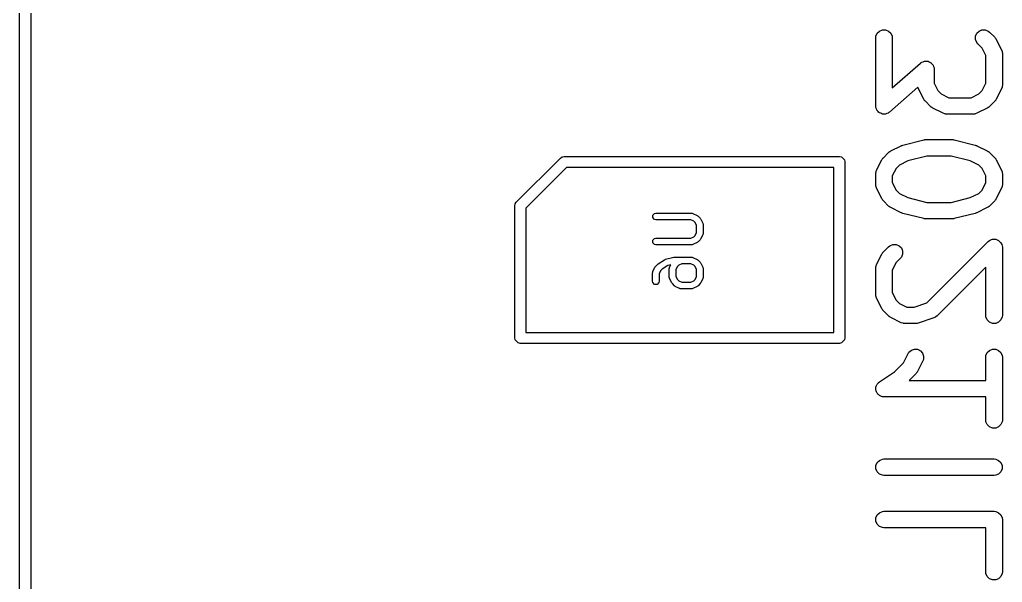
# Model space of a CAD drawing. Header units: inches. Extents: x -0.1 to 2.99, y 0.2 to 2.25.
# Drawn here: x 0.7319 to 1.0833, y 0.636 to 0.8375 of the extents above; entities that cross this region are included whole.
import ezdxf

# ---------------------------------------------------------------- set-up
doc = ezdxf.new("R2010")
doc.units = ezdxf.units.IN
doc.header["$MEASUREMENT"] = 0
doc.layers.add('BLACK', color=250, linetype='CONTINUOUS')

msp = doc.modelspace()

# ---------------------------------------------------------------- linework, layer by layer
at = {"layer": 'BLACK', "linetype": 'CONTINUOUS'}
for p, q in [((0.73189, 0.41403), (0.73189, 1.61482)), ((0.73583, 1.61285), (0.73583, 0.416)), ((1.03857, 0.83257), (1.03938, 0.83338)), ((1.03938, 0.83338), (1.04045, 0.83382)), ((1.04045, 0.83382), (1.0416, 0.83382)), ((1.0416, 0.83382), (1.04266, 0.83338)), ((1.04266, 0.83338), (1.04348, 0.83257)), ((1.07419, 0.83257), (1.075, 0.83338)), ((1.075, 0.83338), (1.07607, 0.83382)), ((1.07607, 0.83382), (1.07722, 0.83382)), ((1.07722, 0.83382), (1.07829, 0.83338)), ((1.07829, 0.83338), (1.07873, 0.83302)), ((1.07873, 0.83302), (1.08061, 0.83114)), ((1.03807, 0.83093), (1.03813, 0.8315)), ((1.03807, 0.80656), (1.03807, 0.83093)), ((1.03813, 0.8315), (1.03857, 0.83257)), ((1.04348, 0.83257), (1.04392, 0.8315)), ((1.04392, 0.8315), (1.04398, 0.83093)), ((1.04398, 0.83093), (1.04398, 0.81306)), ((1.07375, 0.8315), (1.07419, 0.83257)), ((1.07375, 0.83035), (1.07375, 0.8315)), ((1.07419, 0.82929), (1.07375, 0.83035)), ((1.08061, 0.83114), (1.08079, 0.83091)), ((1.08079, 0.83091), (1.08085, 0.83086)), ((1.08085, 0.83086), (1.08091, 0.83077)), ((1.08091, 0.83077), (1.08097, 0.83069)), ((1.08097, 0.83069), (1.081, 0.83062)), ((1.081, 0.83062), (1.08116, 0.83037)), ((1.08116, 0.83037), (1.08304, 0.82662)), ((1.07456, 0.82884), (1.07419, 0.82929)), ((1.07609, 0.8273), (1.07456, 0.82884)), ((1.07744, 0.82461), (1.07609, 0.8273)), ((1.08304, 0.82662), (1.08324, 0.82608)), ((1.08324, 0.82608), (1.08325, 0.82598)), ((1.08325, 0.82598), (1.08329, 0.82588)), ((1.055, 0.82239), (1.05545, 0.82258)), ((1.05545, 0.82258), (1.05555, 0.82258)), ((1.05555, 0.82258), (1.05564, 0.82261)), ((1.05564, 0.82261), (1.05612, 0.82258)), ((1.05612, 0.82258), (1.0566, 0.82258)), ((1.0566, 0.82258), (1.05669, 0.82254)), ((1.05669, 0.82254), (1.05679, 0.82253)), ((1.05679, 0.82253), (1.05722, 0.82232)), ((1.07744, 0.81475), (1.07744, 0.82461)), ((1.08329, 0.82588), (1.08335, 0.8253)), ((1.08335, 0.8253), (1.08335, 0.81406)), ((1.04398, 0.81306), (1.05408, 0.8219)), ((1.05408, 0.8219), (1.05433, 0.82208)), ((1.05433, 0.82208), (1.05438, 0.82213)), ((1.05438, 0.82213), (1.05443, 0.82216)), ((1.05443, 0.82216), (1.05455, 0.82224)), ((1.05455, 0.82224), (1.055, 0.82239)), ((1.05722, 0.82232), (1.05766, 0.82213)), ((1.05766, 0.82213), (1.05773, 0.82206)), ((1.05773, 0.82206), (1.05782, 0.82202)), ((1.05782, 0.82202), (1.05814, 0.82166)), ((1.05814, 0.82166), (1.05848, 0.82132)), ((1.05848, 0.82132), (1.05852, 0.82123)), ((1.05852, 0.82123), (1.05858, 0.82115)), ((1.05858, 0.82115), (1.05873, 0.8207)), ((1.05873, 0.8207), (1.05892, 0.82026)), ((1.05892, 0.82026), (1.05893, 0.82011)), ((1.05893, 0.82011), (1.05895, 0.82006)), ((1.05895, 0.82006), (1.05895, 0.81998)), ((1.05895, 0.81998), (1.05898, 0.81968)), ((1.05898, 0.81968), (1.05898, 0.81475)), ((1.05318, 0.81327), (1.04297, 0.80433)), ((1.05338, 0.81273), (1.05318, 0.81327)), ((1.05526, 0.80899), (1.05338, 0.81273)), ((1.05898, 0.81475), (1.06032, 0.81205)), ((1.06032, 0.81205), (1.06152, 0.81086)), ((1.0749, 0.81086), (1.07609, 0.81205)), ((1.07609, 0.81205), (1.07744, 0.81475)), ((1.08304, 0.81273), (1.08116, 0.80899)), ((1.08324, 0.81328), (1.08304, 0.81273)), ((1.08325, 0.81338), (1.08324, 0.81328)), ((1.08329, 0.81348), (1.08325, 0.81338)), ((1.08335, 0.81406), (1.08329, 0.81348)), ((1.05541, 0.80874), (1.05526, 0.80899)), ((1.05544, 0.80867), (1.05541, 0.80874)), ((1.05551, 0.80858), (1.05544, 0.80867)), ((1.05556, 0.8085), (1.05551, 0.80858)), ((1.05562, 0.80844), (1.05556, 0.8085)), ((1.05581, 0.80822), (1.05562, 0.80844)), ((1.06152, 0.81086), (1.06422, 0.80951)), ((1.06422, 0.80951), (1.0722, 0.80951)), ((1.0722, 0.80951), (1.0749, 0.81086)), ((1.08079, 0.80844), (1.08061, 0.80822)), ((1.08085, 0.8085), (1.08079, 0.80844)), ((1.08091, 0.80858), (1.08085, 0.8085)), ((1.08097, 0.80867), (1.08091, 0.80858)), ((1.081, 0.80874), (1.08097, 0.80867)), ((1.08116, 0.80899), (1.081, 0.80874)), ((1.0381, 0.80625), (1.03807, 0.80656)), ((1.0381, 0.80617), (1.0381, 0.80625)), ((1.03811, 0.80612), (1.0381, 0.80617)), ((1.03813, 0.80598), (1.03811, 0.80612)), ((1.03831, 0.80554), (1.03813, 0.80598)), ((1.03847, 0.80508), (1.03831, 0.80554)), ((1.03853, 0.80501), (1.03847, 0.80508)), ((1.03857, 0.80492), (1.03853, 0.80501)), ((1.03891, 0.80458), (1.03857, 0.80492)), ((1.05768, 0.80634), (1.05581, 0.80822)), ((1.05791, 0.80616), (1.05768, 0.80634)), ((1.05796, 0.8061), (1.05791, 0.80616)), ((1.05805, 0.80604), (1.05796, 0.8061)), ((1.05813, 0.80598), (1.05805, 0.80604)), ((1.0582, 0.80595), (1.05813, 0.80598)), ((1.05845, 0.80579), (1.0582, 0.80595)), ((1.0622, 0.80392), (1.05845, 0.80579)), ((1.07797, 0.80579), (1.07422, 0.80392)), ((1.07821, 0.80595), (1.07797, 0.80579)), ((1.07829, 0.80598), (1.07821, 0.80595)), ((1.07837, 0.80604), (1.07829, 0.80598)), ((1.07846, 0.8061), (1.07837, 0.80604)), ((1.07851, 0.80616), (1.07846, 0.8061)), ((1.07873, 0.80634), (1.07851, 0.80616)), ((1.08061, 0.80822), (1.07873, 0.80634)), ((1.03922, 0.80422), (1.03891, 0.80458)), ((1.03931, 0.80417), (1.03922, 0.80422)), ((1.03938, 0.8041), (1.03931, 0.80417)), ((1.03983, 0.80392), (1.03938, 0.8041)), ((1.04026, 0.8037), (1.03983, 0.80392)), ((1.04036, 0.8037), (1.04026, 0.8037)), ((1.04045, 0.80366), (1.04036, 0.8037)), ((1.04093, 0.80366), (1.04045, 0.80366)), ((1.04141, 0.80363), (1.04093, 0.80366)), ((1.0415, 0.80366), (1.04141, 0.80363)), ((1.0416, 0.80366), (1.0415, 0.80366)), ((1.04204, 0.80384), (1.0416, 0.80366)), ((1.0425, 0.804), (1.04204, 0.80384)), ((1.04261, 0.80408), (1.0425, 0.804)), ((1.04266, 0.8041), (1.04261, 0.80408)), ((1.04272, 0.80416), (1.04266, 0.8041)), ((1.04297, 0.80433), (1.04272, 0.80416)), ((1.06274, 0.80371), (1.0622, 0.80392)), ((1.06285, 0.8037), (1.06274, 0.80371)), ((1.06295, 0.80366), (1.06285, 0.8037)), ((1.06352, 0.8036), (1.06295, 0.80366)), ((1.0729, 0.8036), (1.06352, 0.8036)), ((1.07347, 0.80366), (1.0729, 0.8036)), ((1.07357, 0.8037), (1.07347, 0.80366)), ((1.07368, 0.80371), (1.07357, 0.8037)), ((1.07422, 0.80392), (1.07368, 0.80371)), ((1.04781, 0.79255), (1.05531, 0.79442)), ((1.05531, 0.79442), (1.05541, 0.79444)), ((1.05541, 0.79444), (1.05545, 0.79445)), ((1.05545, 0.79445), (1.05566, 0.79448)), ((1.05566, 0.79448), (1.05588, 0.79451)), ((1.05588, 0.79451), (1.05592, 0.7945)), ((1.05592, 0.7945), (1.05602, 0.79451)), ((1.05602, 0.79451), (1.0654, 0.79451)), ((1.0654, 0.79451), (1.0655, 0.7945)), ((1.0655, 0.7945), (1.06554, 0.79451)), ((1.06554, 0.79451), (1.06576, 0.79448)), ((1.06576, 0.79448), (1.06597, 0.79445)), ((1.06597, 0.79445), (1.06601, 0.79444)), ((1.06601, 0.79444), (1.06611, 0.79442)), ((1.06611, 0.79442), (1.07361, 0.79255)), ((1.04345, 0.79045), (1.0472, 0.79232)), ((1.0472, 0.79232), (1.04724, 0.79234)), ((1.04724, 0.79234), (1.04726, 0.79235)), ((1.04726, 0.79235), (1.0475, 0.79244)), ((1.0475, 0.79244), (1.04774, 0.79253)), ((1.04774, 0.79253), (1.04776, 0.79253)), ((1.04776, 0.79253), (1.04781, 0.79255)), ((1.07361, 0.79255), (1.07365, 0.79253)), ((1.07365, 0.79253), (1.07368, 0.79253)), ((1.07368, 0.79253), (1.07391, 0.79244)), ((1.07391, 0.79244), (1.07416, 0.79235)), ((1.07416, 0.79235), (1.07417, 0.79234)), ((1.07417, 0.79234), (1.07422, 0.79232)), ((1.07422, 0.79232), (1.07797, 0.79045)), ((0.90952, 0.77214), (0.92527, 0.78789)), ((0.92527, 0.78789), (0.92591, 0.78831)), ((0.92591, 0.78831), (0.92666, 0.78846)), ((0.92591, 0.78831), (0.92591, 0.78831)), ((0.92666, 0.78846), (1.02509, 0.78846)), ((1.02509, 0.78846), (1.02584, 0.78831)), ((1.02584, 0.78831), (1.02691, 0.78725)), ((1.04026, 0.78725), (1.04041, 0.7875)), ((1.04041, 0.7875), (1.04044, 0.78757)), ((1.04044, 0.78757), (1.04051, 0.78766)), ((1.04051, 0.78766), (1.04057, 0.78774)), ((1.04057, 0.78774), (1.04063, 0.7878)), ((1.04063, 0.7878), (1.04081, 0.78802)), ((1.04081, 0.78802), (1.04269, 0.7899)), ((1.04269, 0.7899), (1.04291, 0.79008)), ((1.04291, 0.79008), (1.04296, 0.79014)), ((1.04296, 0.79014), (1.04305, 0.7902)), ((1.04305, 0.7902), (1.04313, 0.79026)), ((1.04313, 0.79026), (1.04321, 0.79029)), ((1.04321, 0.79029), (1.04345, 0.79045)), ((1.05639, 0.78861), (1.04955, 0.7869)), ((1.06503, 0.78861), (1.05639, 0.78861)), ((1.07186, 0.7869), (1.06503, 0.78861)), ((1.07797, 0.79045), (1.07821, 0.79029)), ((1.07821, 0.79029), (1.07829, 0.79026)), ((1.07829, 0.79026), (1.07837, 0.7902)), ((1.07837, 0.7902), (1.07846, 0.79014)), ((1.07846, 0.79014), (1.07851, 0.79008)), ((1.07851, 0.79008), (1.07873, 0.7899)), ((1.07873, 0.7899), (1.08061, 0.78802)), ((1.08061, 0.78802), (1.08079, 0.7878)), ((1.08079, 0.7878), (1.08085, 0.78774)), ((1.08085, 0.78774), (1.08091, 0.78766)), ((1.08091, 0.78766), (1.08097, 0.78757)), ((1.08097, 0.78757), (1.081, 0.7875)), ((1.081, 0.7875), (1.08116, 0.78725)), ((0.92748, 0.78453), (0.91288, 0.76993)), ((1.02312, 0.78453), (0.92748, 0.78453)), ((1.02312, 0.72547), (1.02312, 0.78453)), ((1.02691, 0.78725), (1.02706, 0.7865)), ((1.02706, 0.7865), (1.02706, 0.7235)), ((1.03838, 0.7835), (1.04026, 0.78725)), ((1.04533, 0.78418), (1.04398, 0.78149)), ((1.04652, 0.78538), (1.04533, 0.78418)), ((1.04955, 0.7869), (1.04652, 0.78538)), ((1.0749, 0.78538), (1.07186, 0.7869)), ((1.07609, 0.78418), (1.0749, 0.78538)), ((1.07744, 0.78149), (1.07609, 0.78418)), ((1.08116, 0.78725), (1.08304, 0.7835)), ((1.03807, 0.78218), (1.03813, 0.78276)), ((1.03807, 0.77843), (1.03807, 0.78218)), ((1.03813, 0.78276), (1.03817, 0.78286)), ((1.03817, 0.78286), (1.03818, 0.78296)), ((1.03818, 0.78296), (1.03838, 0.7835)), ((1.04398, 0.78149), (1.04398, 0.77913)), ((1.07744, 0.77913), (1.07744, 0.78149)), ((1.08304, 0.7835), (1.08324, 0.78296)), ((1.08324, 0.78296), (1.08325, 0.78286)), ((1.08325, 0.78286), (1.08329, 0.78276)), ((1.08329, 0.78276), (1.08335, 0.78218)), ((1.08335, 0.78218), (1.08335, 0.77843)), ((1.03813, 0.77786), (1.03807, 0.77843)), ((1.03817, 0.77776), (1.03813, 0.77786)), ((1.03818, 0.77765), (1.03817, 0.77776)), ((1.03838, 0.77711), (1.03818, 0.77765)), ((1.04026, 0.77336), (1.03838, 0.77711)), ((1.04398, 0.77913), (1.04533, 0.77643)), ((1.07609, 0.77643), (1.07744, 0.77913)), ((1.08304, 0.77711), (1.08116, 0.77336)), ((1.08324, 0.77765), (1.08304, 0.77711)), ((1.08325, 0.77776), (1.08324, 0.77765)), ((1.08329, 0.77786), (1.08325, 0.77776)), ((1.08335, 0.77843), (1.08329, 0.77786)), ((1.04041, 0.77312), (1.04026, 0.77336)), ((1.04533, 0.77643), (1.04652, 0.77524)), ((1.04652, 0.77524), (1.04955, 0.77372)), ((1.04955, 0.77372), (1.05639, 0.77201)), ((1.06503, 0.77201), (1.07186, 0.77372)), ((1.07186, 0.77372), (1.0749, 0.77524)), ((1.0749, 0.77524), (1.07609, 0.77643)), ((1.08116, 0.77336), (1.081, 0.77312)), ((0.90894, 0.77075), (0.90909, 0.7715)), ((0.90894, 0.7235), (0.90894, 0.77075)), ((0.90909, 0.7715), (0.90952, 0.77214)), ((0.91288, 0.76993), (0.91288, 0.72547)), ((1.04044, 0.77304), (1.04041, 0.77312)), ((1.04051, 0.77296), (1.04044, 0.77304)), ((1.04057, 0.77287), (1.04051, 0.77296)), ((1.04063, 0.77282), (1.04057, 0.77287)), ((1.04081, 0.7726), (1.04063, 0.77282)), ((1.04269, 0.77072), (1.04081, 0.7726)), ((1.04291, 0.77054), (1.04269, 0.77072)), ((1.04296, 0.77048), (1.04291, 0.77054)), ((1.04305, 0.77042), (1.04296, 0.77048)), ((1.04313, 0.77036), (1.04305, 0.77042)), ((1.04321, 0.77033), (1.04313, 0.77036)), ((1.04345, 0.77017), (1.04321, 0.77033)), ((1.0472, 0.76829), (1.04345, 0.77017)), ((1.05639, 0.77201), (1.06503, 0.77201)), ((1.07797, 0.77017), (1.07422, 0.76829)), ((1.07821, 0.77033), (1.07797, 0.77017)), ((1.07829, 0.77036), (1.07821, 0.77033)), ((1.07837, 0.77042), (1.07829, 0.77036)), ((1.07846, 0.77048), (1.07837, 0.77042)), ((1.07851, 0.77054), (1.07846, 0.77048)), ((1.07873, 0.77072), (1.07851, 0.77054)), ((1.08061, 0.7726), (1.07873, 0.77072)), ((1.08079, 0.77282), (1.08061, 0.7726)), ((1.08085, 0.77287), (1.08079, 0.77282)), ((1.08091, 0.77296), (1.08085, 0.77287)), ((1.08097, 0.77304), (1.08091, 0.77296)), ((1.081, 0.77312), (1.08097, 0.77304)), ((0.95832, 0.76745), (0.95896, 0.76809)), ((0.95832, 0.76655), (0.95832, 0.76745)), ((0.95896, 0.76591), (0.95832, 0.76655)), ((0.95896, 0.76809), (0.95941, 0.76818)), ((0.95941, 0.76818), (0.97216, 0.76818)), ((0.97216, 0.76818), (0.97222, 0.76817)), ((0.97222, 0.76817), (0.97225, 0.76818)), ((0.97225, 0.76818), (0.97243, 0.76813)), ((0.97243, 0.76813), (0.97261, 0.76809)), ((0.97261, 0.76809), (0.97263, 0.76807)), ((0.97263, 0.76807), (0.97269, 0.76805)), ((0.97269, 0.76805), (0.97419, 0.76731)), ((0.97419, 0.76731), (0.97434, 0.76719)), ((0.97434, 0.76719), (0.9745, 0.76708)), ((0.9745, 0.76708), (0.97525, 0.76633)), ((0.97525, 0.76633), (0.97535, 0.76618)), ((1.04724, 0.76828), (1.0472, 0.76829)), ((1.04726, 0.76827), (1.04724, 0.76828)), ((1.0475, 0.76818), (1.04726, 0.76827)), ((1.04774, 0.76809), (1.0475, 0.76818)), ((1.04776, 0.76809), (1.04774, 0.76809)), ((1.04781, 0.76807), (1.04776, 0.76809)), ((1.05531, 0.7662), (1.04781, 0.76807)), ((1.05541, 0.76618), (1.05531, 0.7662)), ((1.05545, 0.76616), (1.05541, 0.76618)), ((1.06601, 0.76618), (1.06597, 0.76616)), ((1.06611, 0.7662), (1.06601, 0.76618)), ((1.07361, 0.76807), (1.06611, 0.7662)), ((1.07365, 0.76809), (1.07361, 0.76807)), ((1.07368, 0.76809), (1.07365, 0.76809)), ((1.07391, 0.76818), (1.07368, 0.76809)), ((1.07416, 0.76827), (1.07391, 0.76818)), ((1.07417, 0.76828), (1.07416, 0.76827)), ((1.07422, 0.76829), (1.07417, 0.76828)), ((0.95941, 0.76582), (0.95896, 0.76591)), ((0.97188, 0.76582), (0.95941, 0.76582)), ((0.97296, 0.76528), (0.97188, 0.76582)), ((0.97344, 0.7648), (0.97296, 0.76528)), ((0.97398, 0.76372), (0.97344, 0.7648)), ((0.97398, 0.76128), (0.97398, 0.76372)), ((0.97535, 0.76618), (0.97547, 0.76603)), ((0.97547, 0.76603), (0.97622, 0.76453)), ((0.97622, 0.76453), (0.97623, 0.76447)), ((0.97623, 0.76447), (0.97625, 0.76445)), ((0.97625, 0.76445), (0.97629, 0.76427)), ((0.97629, 0.76427), (0.97634, 0.76408)), ((0.97634, 0.76408), (0.97633, 0.76406)), ((0.97633, 0.76406), (0.97634, 0.764)), ((0.97634, 0.764), (0.97634, 0.761)), ((1.05566, 0.76614), (1.05545, 0.76616)), ((1.05588, 0.76611), (1.05566, 0.76614)), ((1.05592, 0.76612), (1.05588, 0.76611)), ((1.05602, 0.76611), (1.05592, 0.76612)), ((1.0654, 0.76611), (1.05602, 0.76611)), ((1.0655, 0.76612), (1.0654, 0.76611)), ((1.06554, 0.76611), (1.0655, 0.76612)), ((1.06576, 0.76614), (1.06554, 0.76611)), ((1.06597, 0.76616), (1.06576, 0.76614)), ((0.95896, 0.75909), (0.95941, 0.75918)), ((0.95941, 0.75918), (0.97188, 0.75918)), ((0.97188, 0.75918), (0.97296, 0.75972)), ((0.97296, 0.75972), (0.97344, 0.7602)), ((0.97344, 0.7602), (0.97398, 0.76128)), ((0.97622, 0.76047), (0.97547, 0.75897)), ((0.97623, 0.76053), (0.97622, 0.76047)), ((0.97625, 0.76055), (0.97623, 0.76053)), ((0.97629, 0.76073), (0.97625, 0.76055)), ((0.97634, 0.76092), (0.97629, 0.76073)), ((0.97634, 0.761), (0.97633, 0.76094)), ((0.97633, 0.76094), (0.97634, 0.76092)), ((0.95832, 0.75845), (0.95896, 0.75909)), ((0.95832, 0.75755), (0.95832, 0.75845)), ((0.95896, 0.75691), (0.95832, 0.75755)), ((0.95941, 0.75682), (0.95896, 0.75691)), ((0.97216, 0.75682), (0.95941, 0.75682)), ((0.97222, 0.75683), (0.97216, 0.75682)), ((0.97225, 0.75682), (0.97222, 0.75683)), ((0.97243, 0.75687), (0.97225, 0.75682)), ((0.97261, 0.75691), (0.97243, 0.75687)), ((0.97263, 0.75693), (0.97261, 0.75691)), ((0.97269, 0.75694), (0.97263, 0.75693)), ((0.97419, 0.75769), (0.97269, 0.75694)), ((0.97434, 0.75781), (0.97419, 0.75769)), ((0.9745, 0.75791), (0.97434, 0.75781)), ((0.97525, 0.75866), (0.9745, 0.75791)), ((0.97535, 0.75882), (0.97525, 0.75866)), ((0.97547, 0.75897), (0.97535, 0.75882)), ((1.04081, 0.75428), (1.04269, 0.75615)), ((1.04269, 0.75615), (1.04313, 0.75652)), ((1.04313, 0.75652), (1.0442, 0.75696)), ((1.0442, 0.75696), (1.04535, 0.75696)), ((1.04535, 0.75696), (1.04641, 0.75652)), ((1.04641, 0.75652), (1.04723, 0.7557)), ((1.04723, 0.7557), (1.04767, 0.75464)), ((1.0563, 0.73602), (1.07831, 0.75803)), ((1.07831, 0.75803), (1.07875, 0.75839)), ((1.07875, 0.75839), (1.07951, 0.7587)), ((1.07951, 0.7587), (1.07982, 0.75883)), ((1.07982, 0.75883), (1.08097, 0.75883)), ((1.08097, 0.75883), (1.08203, 0.75839)), ((1.08203, 0.75839), (1.08285, 0.75758)), ((1.08285, 0.75758), (1.08311, 0.75696)), ((1.08311, 0.75696), (1.08329, 0.75651)), ((1.08329, 0.75651), (1.08335, 0.75594)), ((1.08335, 0.75594), (1.08335, 0.73157)), ((0.96288, 0.75165), (0.96588, 0.7524)), ((0.96588, 0.7524), (0.96602, 0.7524)), ((0.96602, 0.7524), (0.96616, 0.75243)), ((0.96616, 0.75243), (0.97216, 0.75243)), ((0.97216, 0.75243), (0.97222, 0.75242)), ((0.97222, 0.75242), (0.97225, 0.75243)), ((0.97225, 0.75243), (0.97243, 0.75238)), ((0.97243, 0.75238), (0.97261, 0.75234)), ((0.97261, 0.75234), (0.97263, 0.75232)), ((0.97263, 0.75232), (0.97269, 0.75231)), ((0.97269, 0.75231), (0.97419, 0.75156)), ((1.03838, 0.74976), (1.04026, 0.75351)), ((1.04026, 0.75351), (1.04041, 0.75376)), ((1.04041, 0.75376), (1.04044, 0.75383)), ((1.04044, 0.75383), (1.04051, 0.75391)), ((1.04051, 0.75391), (1.04057, 0.754)), ((1.04057, 0.754), (1.04063, 0.75405)), ((1.04063, 0.75405), (1.04081, 0.75428)), ((1.04723, 0.75242), (1.04686, 0.75197)), ((1.04767, 0.75349), (1.04723, 0.75242)), ((1.04767, 0.75464), (1.04767, 0.75349)), ((0.95836, 0.74728), (0.95911, 0.74878)), ((0.95911, 0.74878), (0.95922, 0.74893)), ((0.95922, 0.74893), (0.95933, 0.74909)), ((0.95933, 0.74909), (0.96008, 0.74984)), ((0.96008, 0.74984), (0.96018, 0.7499)), ((0.96018, 0.7499), (0.96026, 0.74998)), ((0.96026, 0.74998), (0.96251, 0.75148)), ((0.96365, 0.7494), (0.96167, 0.74808)), ((0.96251, 0.75148), (0.9627, 0.75156)), ((0.9627, 0.75156), (0.96288, 0.75165)), ((0.96482, 0.7497), (0.96365, 0.7494)), ((0.96429, 0.74852), (0.96432, 0.7487)), ((0.96432, 0.7487), (0.96434, 0.74872)), ((0.96434, 0.74872), (0.96436, 0.74878)), ((0.96436, 0.74878), (0.96482, 0.7497)), ((0.96713, 0.74905), (0.96659, 0.74797)), ((0.96761, 0.74953), (0.96713, 0.74905)), ((0.96869, 0.75007), (0.96761, 0.74953)), ((0.97188, 0.75007), (0.96869, 0.75007)), ((0.97296, 0.74953), (0.97188, 0.75007)), ((0.97344, 0.74905), (0.97296, 0.74953)), ((0.97398, 0.74797), (0.97344, 0.74905)), ((0.97419, 0.75156), (0.97434, 0.75144)), ((0.97434, 0.75144), (0.9745, 0.75134)), ((0.9745, 0.75134), (0.97525, 0.75059)), ((0.97525, 0.75059), (0.97535, 0.75043)), ((0.97535, 0.75043), (0.97547, 0.75028)), ((0.97547, 0.75028), (0.97622, 0.74878)), ((0.97622, 0.74878), (0.97623, 0.74872)), ((0.97623, 0.74872), (0.97625, 0.7487)), ((0.97625, 0.7487), (0.97629, 0.74852)), ((1.03807, 0.74844), (1.03813, 0.74901)), ((1.03813, 0.74901), (1.03817, 0.74911)), ((1.03817, 0.74911), (1.03818, 0.74922)), ((1.03818, 0.74922), (1.03838, 0.74976)), ((1.04533, 0.75044), (1.04398, 0.74774)), ((1.04686, 0.75197), (1.04533, 0.75044)), ((1.07744, 0.74881), (1.05999, 0.73135)), ((1.07744, 0.73157), (1.07744, 0.74881)), ((0.95823, 0.74675), (0.95824, 0.74681)), ((0.95823, 0.74375), (0.95823, 0.74675)), ((0.95824, 0.74683), (0.95829, 0.74702)), ((0.95824, 0.74681), (0.95824, 0.74683)), ((0.95829, 0.74702), (0.95832, 0.7472)), ((0.95832, 0.7472), (0.95834, 0.74722)), ((0.95834, 0.74722), (0.95836, 0.74728)), ((0.96114, 0.74755), (0.9606, 0.74647)), ((0.9606, 0.74647), (0.9606, 0.74375)), ((0.96167, 0.74808), (0.96114, 0.74755)), ((0.96423, 0.74825), (0.96424, 0.74831)), ((0.96423, 0.74525), (0.96423, 0.74825)), ((0.96424, 0.74519), (0.96423, 0.74525)), ((0.96424, 0.74833), (0.96429, 0.74852)), ((0.96424, 0.74831), (0.96424, 0.74833)), ((0.96424, 0.74517), (0.96424, 0.74519)), ((0.96429, 0.74499), (0.96424, 0.74517)), ((0.96659, 0.74797), (0.96659, 0.74553)), ((0.96659, 0.74553), (0.96713, 0.74445)), ((0.97344, 0.74445), (0.97398, 0.74553)), ((0.97398, 0.74553), (0.97398, 0.74797)), ((0.97629, 0.74852), (0.97634, 0.74833)), ((0.97634, 0.74517), (0.97629, 0.74499)), ((0.97634, 0.74833), (0.97633, 0.74831)), ((0.97633, 0.74831), (0.97634, 0.74825)), ((0.97634, 0.74525), (0.97633, 0.74519)), ((0.97633, 0.74519), (0.97634, 0.74517)), ((0.97634, 0.74825), (0.97634, 0.74525)), ((1.03807, 0.73906), (1.03807, 0.74844)), ((1.04398, 0.74774), (1.04398, 0.73976)), ((0.95832, 0.7433), (0.95823, 0.74375)), ((0.95896, 0.74266), (0.95832, 0.7433)), ((0.95987, 0.74266), (0.95896, 0.74266)), ((0.96051, 0.7433), (0.95987, 0.74266)), ((0.9606, 0.74375), (0.96051, 0.7433)), ((0.96432, 0.7448), (0.96429, 0.74499)), ((0.96434, 0.74478), (0.96432, 0.7448)), ((0.96436, 0.74472), (0.96434, 0.74478)), ((0.96511, 0.74322), (0.96436, 0.74472)), ((0.96522, 0.74307), (0.96511, 0.74322)), ((0.96533, 0.74292), (0.96522, 0.74307)), ((0.96608, 0.74217), (0.96533, 0.74292)), ((0.96624, 0.74206), (0.96608, 0.74217)), ((0.96639, 0.74195), (0.96624, 0.74206)), ((0.96789, 0.7412), (0.96639, 0.74195)), ((0.96713, 0.74445), (0.96761, 0.74397)), ((0.96761, 0.74397), (0.96869, 0.74343)), ((0.96869, 0.74343), (0.97188, 0.74343)), ((0.97188, 0.74343), (0.97296, 0.74397)), ((0.97419, 0.74195), (0.97269, 0.7412)), ((0.97296, 0.74397), (0.97344, 0.74445)), ((0.97434, 0.74206), (0.97419, 0.74195)), ((0.9745, 0.74217), (0.97434, 0.74206)), ((0.97525, 0.74292), (0.9745, 0.74217)), ((0.97535, 0.74307), (0.97525, 0.74292)), ((0.97547, 0.74322), (0.97535, 0.74307)), ((0.97622, 0.74472), (0.97547, 0.74322)), ((0.97623, 0.74478), (0.97622, 0.74472)), ((0.97625, 0.7448), (0.97623, 0.74478)), ((0.97629, 0.74499), (0.97625, 0.7448)), ((0.96794, 0.74118), (0.96789, 0.7412)), ((0.96796, 0.74116), (0.96794, 0.74118)), ((0.96815, 0.74112), (0.96796, 0.74116)), ((0.96833, 0.74107), (0.96815, 0.74112)), ((0.96836, 0.74108), (0.96833, 0.74107)), ((0.96841, 0.74107), (0.96836, 0.74108)), ((0.97216, 0.74107), (0.96841, 0.74107)), ((0.97222, 0.74108), (0.97216, 0.74107)), ((0.97225, 0.74107), (0.97222, 0.74108)), ((0.97243, 0.74112), (0.97225, 0.74107)), ((0.97261, 0.74116), (0.97243, 0.74112)), ((0.97263, 0.74118), (0.97261, 0.74116)), ((0.97269, 0.7412), (0.97263, 0.74118)), ((1.03813, 0.73849), (1.03807, 0.73906)), ((1.03817, 0.73839), (1.03813, 0.73849)), ((1.03818, 0.73828), (1.03817, 0.73839)), ((1.03838, 0.73774), (1.03818, 0.73828)), ((1.04398, 0.73976), (1.04533, 0.73706)), ((1.04026, 0.73399), (1.03838, 0.73774)), ((1.04533, 0.73706), (1.04652, 0.73587)), ((1.04652, 0.73587), (1.04922, 0.73452)), ((1.05179, 0.73452), (1.0563, 0.73602)), ((1.04041, 0.73375), (1.04026, 0.73399)), ((1.04044, 0.73367), (1.04041, 0.73375)), ((1.04051, 0.73359), (1.04044, 0.73367)), ((1.04057, 0.7335), (1.04051, 0.73359)), ((1.04063, 0.73345), (1.04057, 0.7335)), ((1.04081, 0.73323), (1.04063, 0.73345)), ((1.04269, 0.73135), (1.04081, 0.73323)), ((1.04291, 0.73117), (1.04269, 0.73135)), ((1.04296, 0.73111), (1.04291, 0.73117)), ((1.04305, 0.73105), (1.04296, 0.73111)), ((1.04313, 0.73099), (1.04305, 0.73105)), ((1.04922, 0.73452), (1.05179, 0.73452)), ((1.05999, 0.73135), (1.05954, 0.73099)), ((1.0775, 0.73099), (1.07744, 0.73157)), ((1.08335, 0.73157), (1.08329, 0.73099)), ((1.04321, 0.73096), (1.04313, 0.73099)), ((1.04345, 0.7308), (1.04321, 0.73096)), ((1.0472, 0.72892), (1.04345, 0.7308)), ((1.04774, 0.72872), (1.0472, 0.72892)), ((1.04785, 0.72871), (1.04774, 0.72872)), ((1.04795, 0.72867), (1.04785, 0.72871)), ((1.04852, 0.72861), (1.04795, 0.72867)), ((1.05227, 0.72861), (1.04852, 0.72861)), ((1.05256, 0.72864), (1.05227, 0.72861)), ((1.05264, 0.72864), (1.05256, 0.72864)), ((1.05274, 0.72866), (1.05264, 0.72864)), ((1.05285, 0.72867), (1.05274, 0.72866)), ((1.05292, 0.7287), (1.05285, 0.72867)), ((1.05321, 0.72876), (1.05292, 0.7287)), ((1.05883, 0.73064), (1.05321, 0.72876)), ((1.05936, 0.73087), (1.05883, 0.73064)), ((1.05944, 0.73094), (1.05936, 0.73087)), ((1.05954, 0.73099), (1.05944, 0.73094)), ((1.07794, 0.72992), (1.0775, 0.73099)), ((1.07875, 0.72911), (1.07794, 0.72992)), ((1.07982, 0.72867), (1.07875, 0.72911)), ((1.08097, 0.72867), (1.07982, 0.72867)), ((1.08203, 0.72911), (1.08097, 0.72867)), ((1.08285, 0.72992), (1.08203, 0.72911)), ((1.08329, 0.73099), (1.08285, 0.72992)), ((0.91288, 0.72547), (1.02312, 0.72547)), ((0.90909, 0.72275), (0.90894, 0.7235)), ((0.91016, 0.72169), (0.90909, 0.72275)), ((0.91091, 0.72154), (0.91016, 0.72169)), ((1.02509, 0.72154), (0.91091, 0.72154)), ((1.02584, 0.72169), (1.02509, 0.72154)), ((1.02691, 0.72275), (1.02584, 0.72169)), ((1.02706, 0.7235), (1.02691, 0.72275)), ((1.04797, 0.71457), (1.04963, 0.71789)), ((1.04963, 0.71789), (1.04994, 0.71838)), ((1.04994, 0.71838), (1.05081, 0.71913)), ((1.05081, 0.71913), (1.0519, 0.7195)), ((1.0519, 0.7195), (1.05305, 0.71942)), ((1.05305, 0.71942), (1.05408, 0.7189)), ((1.05408, 0.7189), (1.05484, 0.71803)), ((1.05484, 0.71803), (1.0552, 0.71694)), ((1.07744, 0.71657), (1.0775, 0.71714)), ((1.0775, 0.71714), (1.07794, 0.71821)), ((1.07794, 0.71821), (1.07875, 0.71902)), ((1.07875, 0.71902), (1.07982, 0.71946)), ((1.07982, 0.71946), (1.08097, 0.71946)), ((1.08097, 0.71946), (1.08203, 0.71902)), ((1.08203, 0.71902), (1.08285, 0.71821)), ((1.08285, 0.71821), (1.08329, 0.71714)), ((1.08329, 0.71714), (1.08335, 0.71657)), ((1.04477, 0.71136), (1.04797, 0.71457)), ((1.05491, 0.71525), (1.05304, 0.7115)), ((1.05512, 0.71579), (1.05491, 0.71525)), ((1.0552, 0.71694), (1.05512, 0.71579)), ((1.07744, 0.70827), (1.07744, 0.71657)), ((1.08335, 0.71657), (1.08335, 0.69407)), ((1.03939, 0.70778), (1.04477, 0.71136)), ((1.05249, 0.71073), (1.05003, 0.70827)), ((1.05267, 0.71096), (1.05249, 0.71073)), ((1.05273, 0.71101), (1.05267, 0.71096)), ((1.05279, 0.7111), (1.05273, 0.71101)), ((1.05285, 0.71118), (1.05279, 0.7111)), ((1.05288, 0.71125), (1.05285, 0.71118)), ((1.05304, 0.7115), (1.05288, 0.71125)), ((1.03824, 0.70616), (1.0383, 0.70645)), ((1.0383, 0.70645), (1.03846, 0.70669)), ((1.03846, 0.70669), (1.03857, 0.70696)), ((1.03857, 0.70696), (1.03878, 0.70717)), ((1.03878, 0.70717), (1.03894, 0.70741)), ((1.03894, 0.70741), (1.03938, 0.70777)), ((1.03938, 0.70777), (1.03939, 0.70778)), ((1.03938, 0.70777), (1.03938, 0.70777)), ((1.03938, 0.70777), (1.03938, 0.70777)), ((1.05003, 0.70827), (1.07744, 0.70827)), ((1.03807, 0.70532), (1.03813, 0.70561)), ((1.03813, 0.70504), (1.03807, 0.70532)), ((1.03813, 0.70589), (1.03824, 0.70616)), ((1.03813, 0.70561), (1.03813, 0.70589)), ((1.03813, 0.70474), (1.03813, 0.70504)), ((1.03824, 0.70448), (1.03813, 0.70474)), ((1.0383, 0.70419), (1.03824, 0.70448)), ((1.03846, 0.70395), (1.0383, 0.70419)), ((1.03857, 0.70368), (1.03846, 0.70395)), ((1.03877, 0.70347), (1.03857, 0.70368)), ((1.03893, 0.70323), (1.03877, 0.70347)), ((1.03918, 0.70307), (1.03893, 0.70323)), ((1.03938, 0.70286), (1.03918, 0.70307)), ((1.03965, 0.70275), (1.03938, 0.70286)), ((1.03989, 0.70259), (1.03965, 0.70275)), ((1.04018, 0.70253), (1.03989, 0.70259)), ((1.04045, 0.70242), (1.04018, 0.70253)), ((1.04102, 0.70237), (1.04045, 0.70242)), ((1.07744, 0.70237), (1.04102, 0.70237)), ((1.04102, 0.70237), (1.04102, 0.70237)), ((1.04102, 0.70237), (1.04102, 0.70237)), ((1.04102, 0.70237), (1.04102, 0.70237)), ((1.07744, 0.69407), (1.07744, 0.70237)), ((1.0775, 0.69349), (1.07744, 0.69407)), ((1.07794, 0.69243), (1.0775, 0.69349)), ((1.07875, 0.69161), (1.07794, 0.69243)), ((1.08285, 0.69243), (1.08203, 0.69161)), ((1.08329, 0.69349), (1.08285, 0.69243)), ((1.08335, 0.69407), (1.08329, 0.69349)), ((1.07982, 0.69117), (1.07875, 0.69161)), ((1.08097, 0.69117), (1.07982, 0.69117)), ((1.08203, 0.69161), (1.08097, 0.69117)), ((1.03813, 0.67777), (1.03857, 0.67884)), ((1.03857, 0.67884), (1.03938, 0.67965)), ((1.03938, 0.67965), (1.04045, 0.68009)), ((1.04045, 0.68009), (1.04102, 0.68015)), ((1.04102, 0.68015), (1.08039, 0.68015)), ((1.08039, 0.68015), (1.08097, 0.68009)), ((1.08097, 0.68009), (1.08203, 0.67965)), ((1.08203, 0.67965), (1.08285, 0.67884)), ((1.08285, 0.67884), (1.08329, 0.67777)), ((1.03813, 0.67662), (1.03813, 0.67777)), ((1.03857, 0.67556), (1.03813, 0.67662)), ((1.03938, 0.67474), (1.03857, 0.67556)), ((1.08285, 0.67556), (1.08203, 0.67474)), ((1.08329, 0.67662), (1.08285, 0.67556)), ((1.08329, 0.67777), (1.08329, 0.67662)), ((1.04045, 0.6743), (1.03938, 0.67474)), ((1.04102, 0.67424), (1.04045, 0.6743)), ((1.08039, 0.67424), (1.04102, 0.67424)), ((1.08097, 0.6743), (1.08039, 0.67424)), ((1.08203, 0.67474), (1.08097, 0.6743)), ((1.03857, 0.66009), (1.03938, 0.6609)), ((1.03938, 0.6609), (1.04045, 0.66135)), ((1.04045, 0.66135), (1.04102, 0.6614)), ((1.04102, 0.6614), (1.08039, 0.6614)), ((1.08039, 0.6614), (1.08097, 0.66135)), ((1.08097, 0.66135), (1.08203, 0.6609)), ((1.08203, 0.6609), (1.08285, 0.66009)), ((1.03813, 0.65903), (1.03857, 0.66009)), ((1.03813, 0.65787), (1.03813, 0.65903)), ((1.03857, 0.65681), (1.03813, 0.65787)), ((1.08285, 0.66009), (1.08329, 0.65903)), ((1.08329, 0.65903), (1.08335, 0.65845)), ((1.08335, 0.65845), (1.08335, 0.6397)), ((1.03938, 0.65599), (1.03857, 0.65681)), ((1.04045, 0.65555), (1.03938, 0.65599)), ((1.04102, 0.6555), (1.04045, 0.65555)), ((1.07744, 0.6555), (1.04102, 0.6555)), ((1.07744, 0.6397), (1.07744, 0.6555)), ((1.0775, 0.63913), (1.07744, 0.6397)), ((1.08335, 0.6397), (1.08329, 0.63913)), ((1.07794, 0.63806), (1.0775, 0.63913)), ((1.07875, 0.63725), (1.07794, 0.63806)), ((1.07982, 0.63681), (1.07875, 0.63725)), ((1.08097, 0.63681), (1.07982, 0.63681)), ((1.08203, 0.63725), (1.08097, 0.63681)), ((1.08285, 0.63806), (1.08203, 0.63725)), ((1.08329, 0.63913), (1.08285, 0.63806))]:
    msp.add_line(p, q, dxfattribs=at)

doc.saveas('drawing.dxf')
